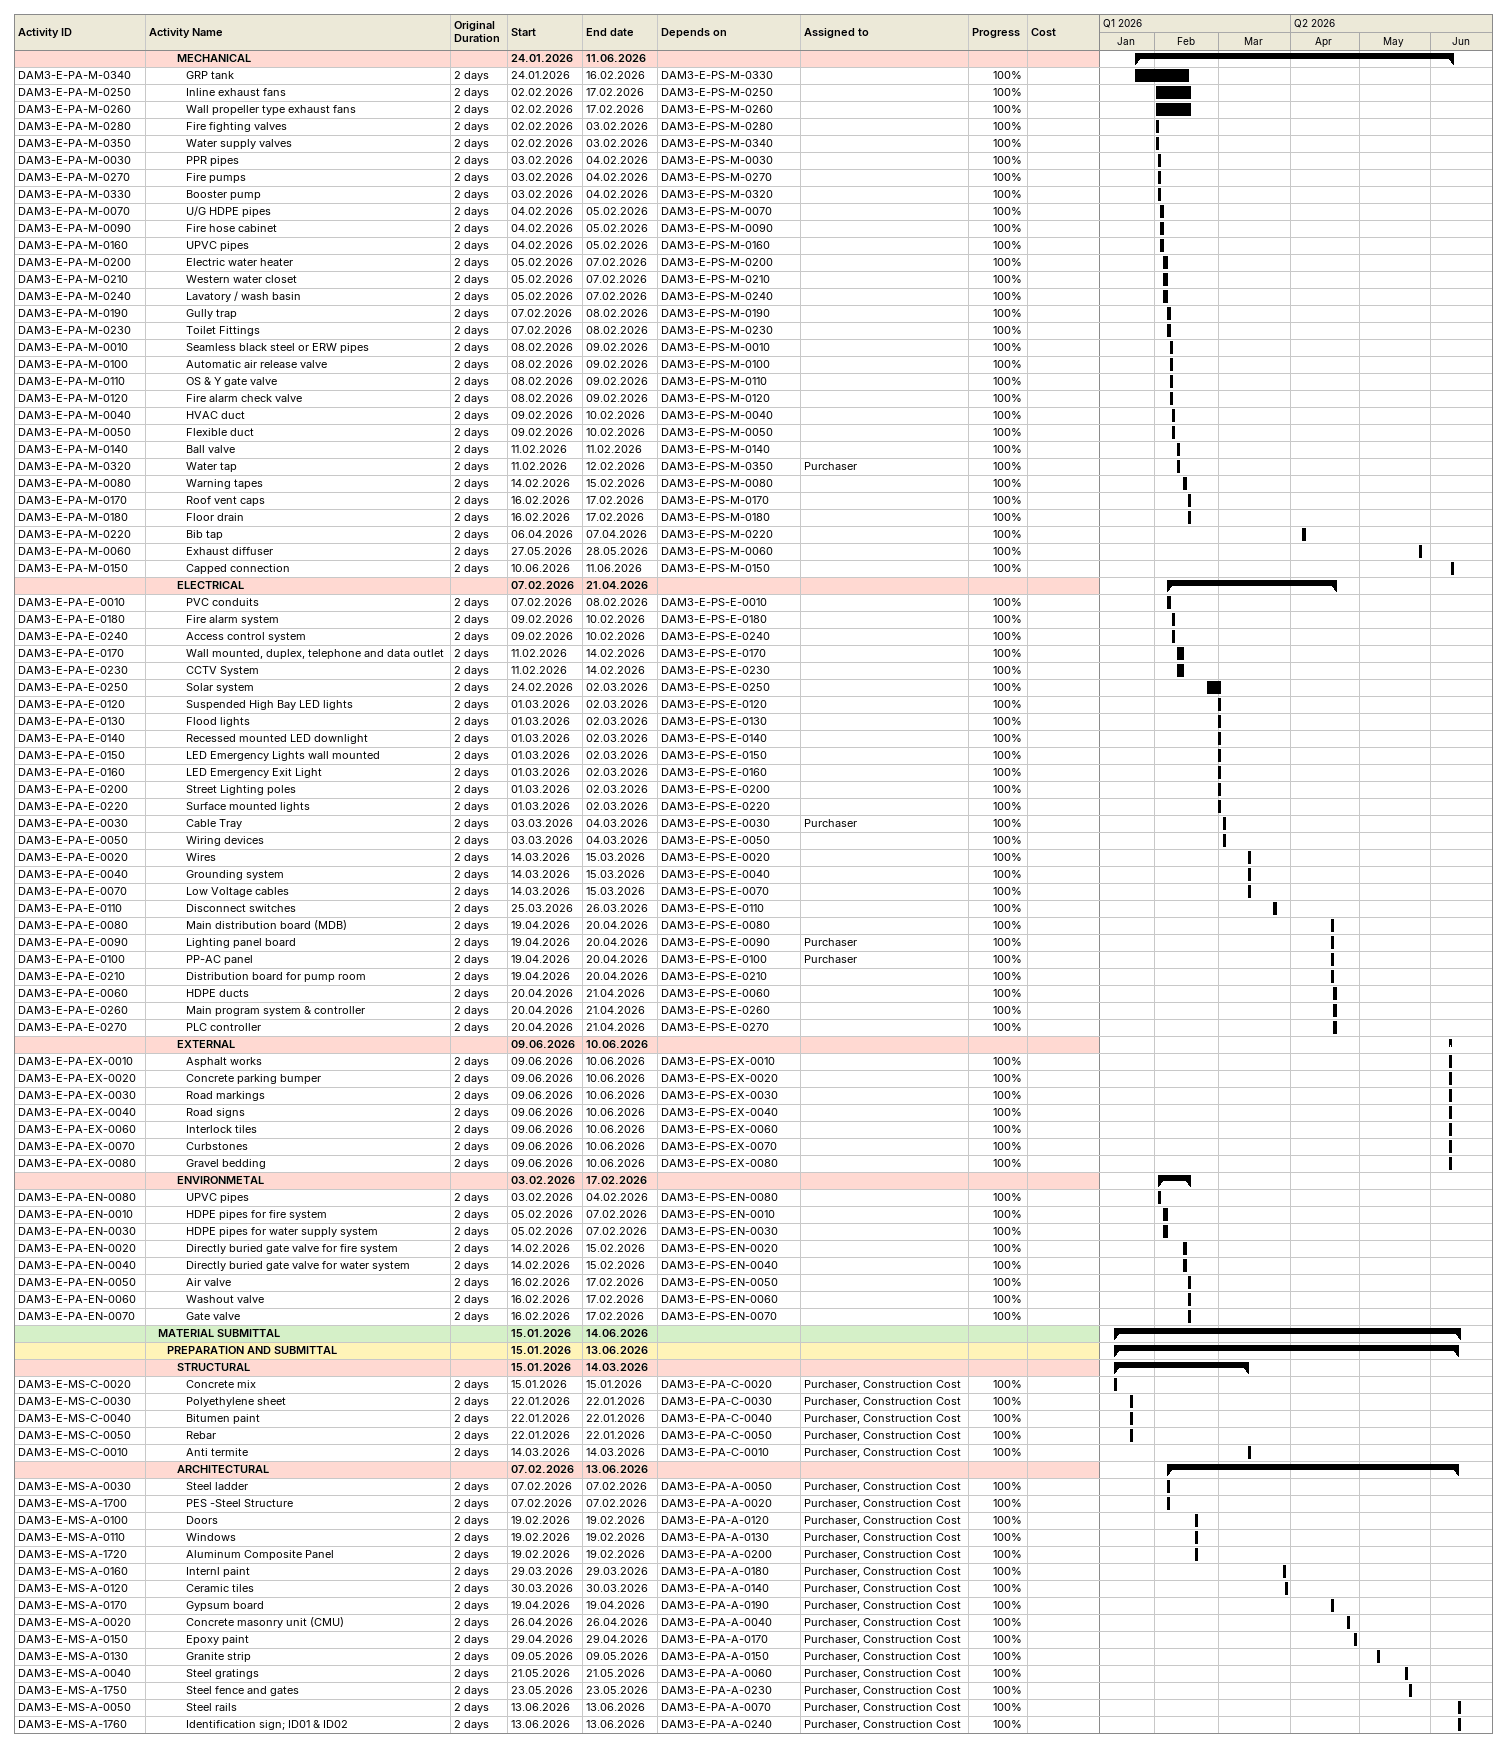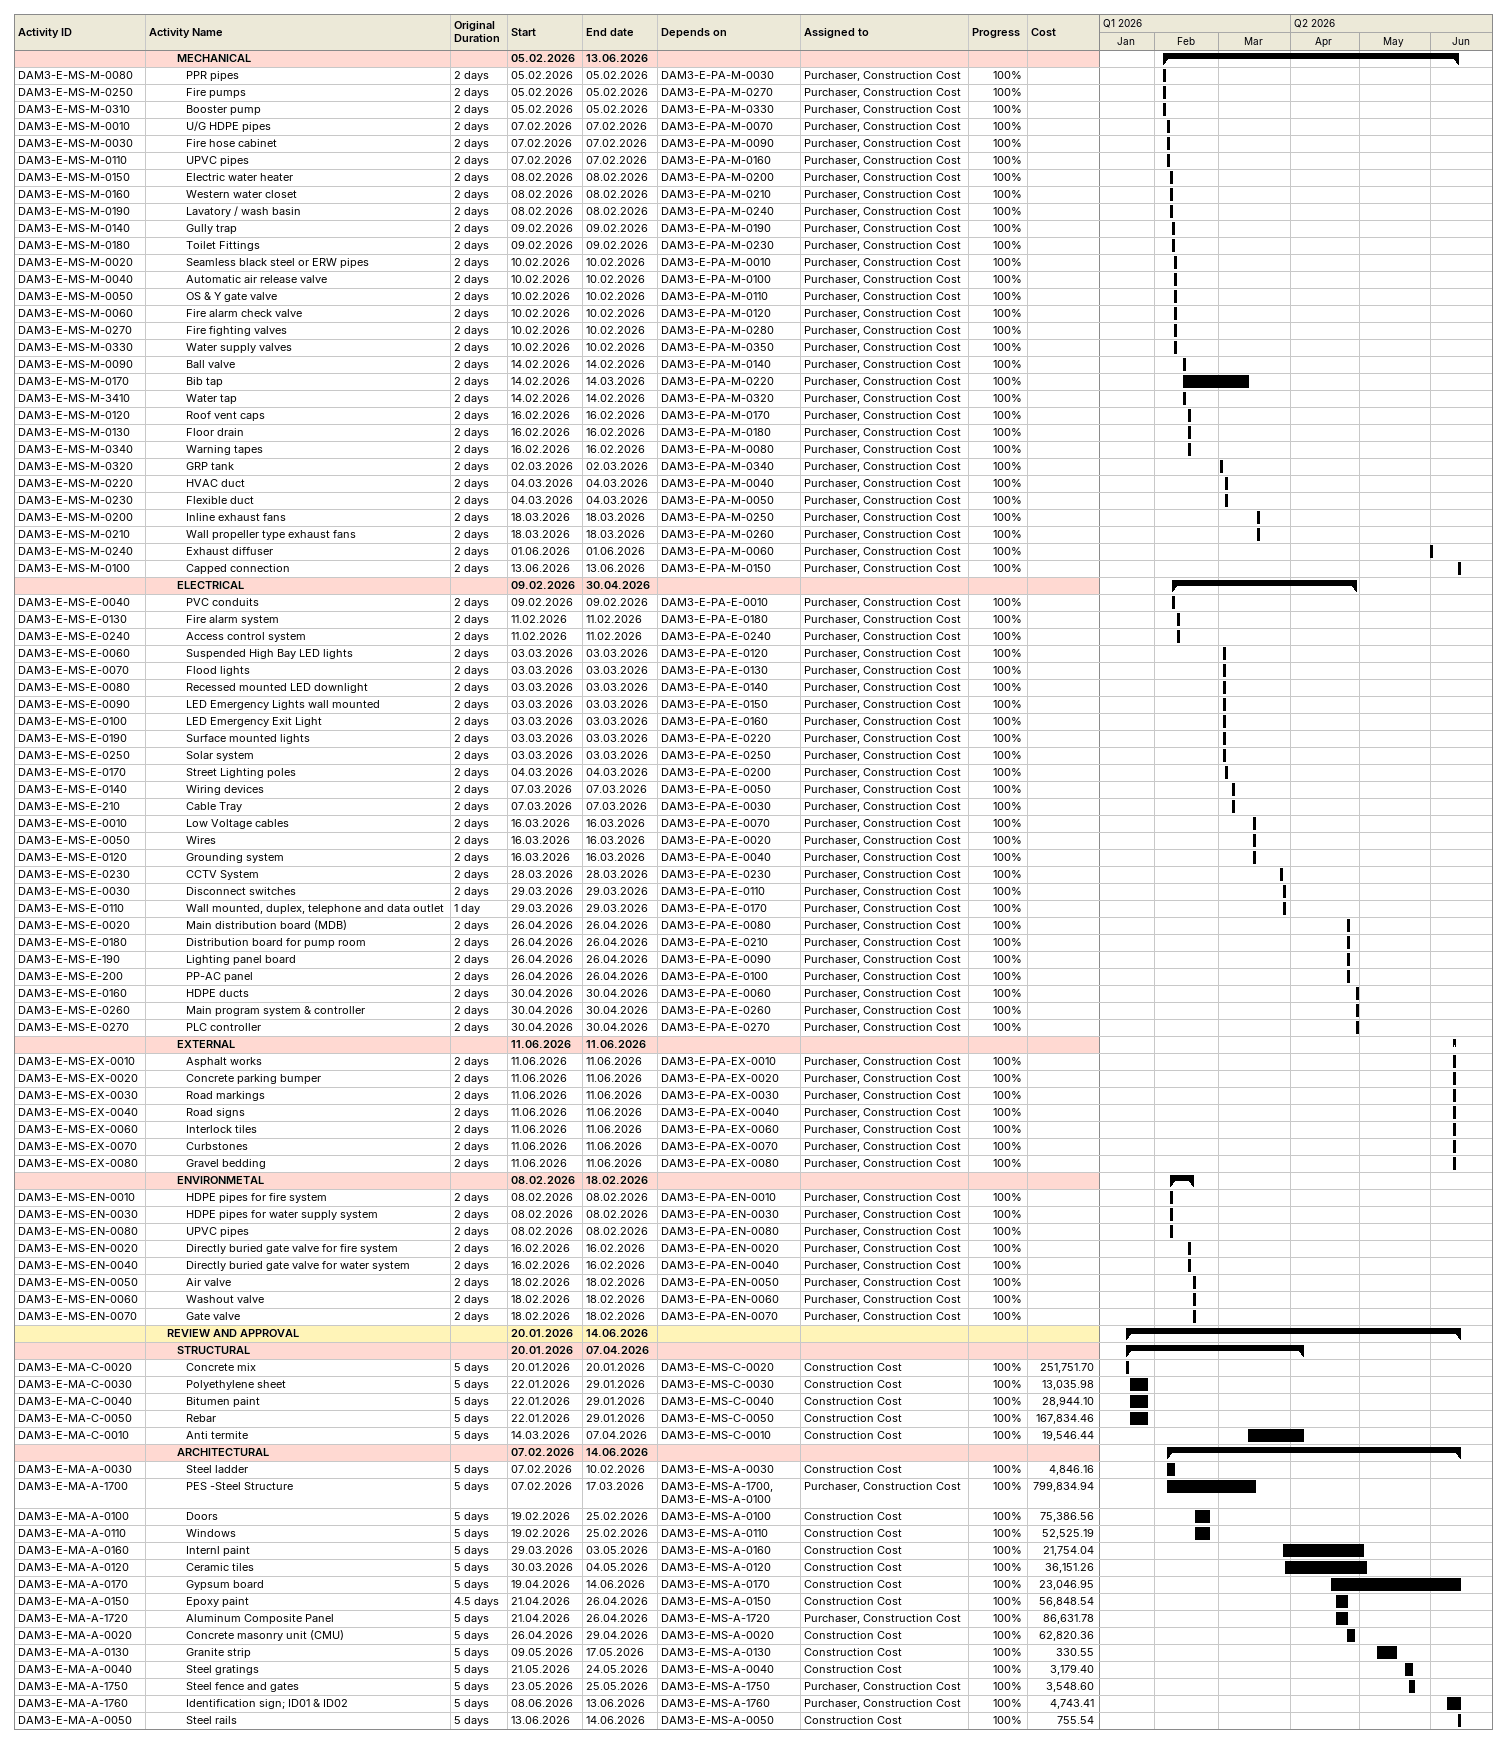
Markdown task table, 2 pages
| ID | Level | Task | Original duration | Start | Finish | Predecessors | Resources | % complete | Cost |
|---|---|---|---|---|---|---|---|---|---|
|  | 4 | **MECHANICAL** |  | 2026-01-24 | 2026-06-11 |  |  |  |  |
| DAM3-E-PA-M-0340 | 5 | GRP tank | 2d | 2026-01-24 | 2026-02-16 | DAM3-E-PS-M-0330 |  | 100 |  |
| DAM3-E-PA-M-0250 | 5 | Inline exhaust fans | 2d | 2026-02-02 | 2026-02-17 | DAM3-E-PS-M-0250 |  | 100 |  |
| DAM3-E-PA-M-0260 | 5 | Wall propeller type exhaust fans | 2d | 2026-02-02 | 2026-02-17 | DAM3-E-PS-M-0260 |  | 100 |  |
| DAM3-E-PA-M-0280 | 5 | Fire fighting valves | 2d | 2026-02-02 | 2026-02-03 | DAM3-E-PS-M-0280 |  | 100 |  |
| DAM3-E-PA-M-0350 | 5 | Water supply valves | 2d | 2026-02-02 | 2026-02-03 | DAM3-E-PS-M-0340 |  | 100 |  |
| DAM3-E-PA-M-0030 | 5 | PPR pipes | 2d | 2026-02-03 | 2026-02-04 | DAM3-E-PS-M-0030 |  | 100 |  |
| DAM3-E-PA-M-0270 | 5 | Fire pumps | 2d | 2026-02-03 | 2026-02-04 | DAM3-E-PS-M-0270 |  | 100 |  |
| DAM3-E-PA-M-0330 | 5 | Booster pump | 2d | 2026-02-03 | 2026-02-04 | DAM3-E-PS-M-0320 |  | 100 |  |
| DAM3-E-PA-M-0070 | 5 | U/G HDPE pipes | 2d | 2026-02-04 | 2026-02-05 | DAM3-E-PS-M-0070 |  | 100 |  |
| DAM3-E-PA-M-0090 | 5 | Fire hose cabinet | 2d | 2026-02-04 | 2026-02-05 | DAM3-E-PS-M-0090 |  | 100 |  |
| DAM3-E-PA-M-0160 | 5 | UPVC pipes | 2d | 2026-02-04 | 2026-02-05 | DAM3-E-PS-M-0160 |  | 100 |  |
| DAM3-E-PA-M-0200 | 5 | Electric water heater | 2d | 2026-02-05 | 2026-02-07 | DAM3-E-PS-M-0200 |  | 100 |  |
| DAM3-E-PA-M-0210 | 5 | Western water closet | 2d | 2026-02-05 | 2026-02-07 | DAM3-E-PS-M-0210 |  | 100 |  |
| DAM3-E-PA-M-0240 | 5 | Lavatory / wash basin | 2d | 2026-02-05 | 2026-02-07 | DAM3-E-PS-M-0240 |  | 100 |  |
| DAM3-E-PA-M-0190 | 5 | Gully trap | 2d | 2026-02-07 | 2026-02-08 | DAM3-E-PS-M-0190 |  | 100 |  |
| DAM3-E-PA-M-0230 | 5 | Toilet Fittings | 2d | 2026-02-07 | 2026-02-08 | DAM3-E-PS-M-0230 |  | 100 |  |
| DAM3-E-PA-M-0010 | 5 | Seamless black steel or ERW pipes | 2d | 2026-02-08 | 2026-02-09 | DAM3-E-PS-M-0010 |  | 100 |  |
| DAM3-E-PA-M-0100 | 5 | Automatic air release valve | 2d | 2026-02-08 | 2026-02-09 | DAM3-E-PS-M-0100 |  | 100 |  |
| DAM3-E-PA-M-0110 | 5 | OS & Y gate valve | 2d | 2026-02-08 | 2026-02-09 | DAM3-E-PS-M-0110 |  | 100 |  |
| DAM3-E-PA-M-0120 | 5 | Fire alarm check valve | 2d | 2026-02-08 | 2026-02-09 | DAM3-E-PS-M-0120 |  | 100 |  |
| DAM3-E-PA-M-0040 | 5 | HVAC duct | 2d | 2026-02-09 | 2026-02-10 | DAM3-E-PS-M-0040 |  | 100 |  |
| DAM3-E-PA-M-0050 | 5 | Flexible duct | 2d | 2026-02-09 | 2026-02-10 | DAM3-E-PS-M-0050 |  | 100 |  |
| DAM3-E-PA-M-0140 | 5 | Ball valve | 2d | 2026-02-11 | 2026-02-11 | DAM3-E-PS-M-0140 |  | 100 |  |
| DAM3-E-PA-M-0320 | 5 | Water tap | 2d | 2026-02-11 | 2026-02-12 | DAM3-E-PS-M-0350 | Purchaser | 100 |  |
| DAM3-E-PA-M-0080 | 5 | Warning tapes | 2d | 2026-02-14 | 2026-02-15 | DAM3-E-PS-M-0080 |  | 100 |  |
| DAM3-E-PA-M-0170 | 5 | Roof vent caps | 2d | 2026-02-16 | 2026-02-17 | DAM3-E-PS-M-0170 |  | 100 |  |
| DAM3-E-PA-M-0180 | 5 | Floor drain | 2d | 2026-02-16 | 2026-02-17 | DAM3-E-PS-M-0180 |  | 100 |  |
| DAM3-E-PA-M-0220 | 5 | Bib tap | 2d | 2026-04-06 | 2026-04-07 | DAM3-E-PS-M-0220 |  | 100 |  |
| DAM3-E-PA-M-0060 | 5 | Exhaust diffuser | 2d | 2026-05-27 | 2026-05-28 | DAM3-E-PS-M-0060 |  | 100 |  |
| DAM3-E-PA-M-0150 | 5 | Capped connection | 2d | 2026-06-10 | 2026-06-11 | DAM3-E-PS-M-0150 |  | 100 |  |
|  | 4 | **ELECTRICAL** |  | 2026-02-07 | 2026-04-21 |  |  |  |  |
| DAM3-E-PA-E-0010 | 5 | PVC conduits | 2d | 2026-02-07 | 2026-02-08 | DAM3-E-PS-E-0010 |  | 100 |  |
| DAM3-E-PA-E-0180 | 5 | Fire alarm system | 2d | 2026-02-09 | 2026-02-10 | DAM3-E-PS-E-0180 |  | 100 |  |
| DAM3-E-PA-E-0240 | 5 | Access control system | 2d | 2026-02-09 | 2026-02-10 | DAM3-E-PS-E-0240 |  | 100 |  |
| DAM3-E-PA-E-0170 | 5 | Wall mounted, duplex, telephone and data outlet | 2d | 2026-02-11 | 2026-02-14 | DAM3-E-PS-E-0170 |  | 100 |  |
| DAM3-E-PA-E-0230 | 5 | CCTV System | 2d | 2026-02-11 | 2026-02-14 | DAM3-E-PS-E-0230 |  | 100 |  |
| DAM3-E-PA-E-0250 | 5 | Solar system | 2d | 2026-02-24 | 2026-03-02 | DAM3-E-PS-E-0250 |  | 100 |  |
| DAM3-E-PA-E-0120 | 5 | Suspended High Bay LED lights | 2d | 2026-03-01 | 2026-03-02 | DAM3-E-PS-E-0120 |  | 100 |  |
| DAM3-E-PA-E-0130 | 5 | Flood lights | 2d | 2026-03-01 | 2026-03-02 | DAM3-E-PS-E-0130 |  | 100 |  |
| DAM3-E-PA-E-0140 | 5 | Recessed mounted LED downlight | 2d | 2026-03-01 | 2026-03-02 | DAM3-E-PS-E-0140 |  | 100 |  |
| DAM3-E-PA-E-0150 | 5 | LED Emergency Lights wall mounted | 2d | 2026-03-01 | 2026-03-02 | DAM3-E-PS-E-0150 |  | 100 |  |
| DAM3-E-PA-E-0160 | 5 | LED Emergency Exit Light | 2d | 2026-03-01 | 2026-03-02 | DAM3-E-PS-E-0160 |  | 100 |  |
| DAM3-E-PA-E-0200 | 5 | Street Lighting poles | 2d | 2026-03-01 | 2026-03-02 | DAM3-E-PS-E-0200 |  | 100 |  |
| DAM3-E-PA-E-0220 | 5 | Surface mounted lights | 2d | 2026-03-01 | 2026-03-02 | DAM3-E-PS-E-0220 |  | 100 |  |
| DAM3-E-PA-E-0030 | 5 | Cable Tray | 2d | 2026-03-03 | 2026-03-04 | DAM3-E-PS-E-0030 | Purchaser | 100 |  |
| DAM3-E-PA-E-0050 | 5 | Wiring devices | 2d | 2026-03-03 | 2026-03-04 | DAM3-E-PS-E-0050 |  | 100 |  |
| DAM3-E-PA-E-0020 | 5 | Wires | 2d | 2026-03-14 | 2026-03-15 | DAM3-E-PS-E-0020 |  | 100 |  |
| DAM3-E-PA-E-0040 | 5 | Grounding system | 2d | 2026-03-14 | 2026-03-15 | DAM3-E-PS-E-0040 |  | 100 |  |
| DAM3-E-PA-E-0070 | 5 | Low Voltage cables | 2d | 2026-03-14 | 2026-03-15 | DAM3-E-PS-E-0070 |  | 100 |  |
| DAM3-E-PA-E-0110 | 5 | Disconnect switches | 2d | 2026-03-25 | 2026-03-26 | DAM3-E-PS-E-0110 |  | 100 |  |
| DAM3-E-PA-E-0080 | 5 | Main distribution board (MDB) | 2d | 2026-04-19 | 2026-04-20 | DAM3-E-PS-E-0080 |  | 100 |  |
| DAM3-E-PA-E-0090 | 5 | Lighting panel board | 2d | 2026-04-19 | 2026-04-20 | DAM3-E-PS-E-0090 | Purchaser | 100 |  |
| DAM3-E-PA-E-0100 | 5 | PP-AC panel | 2d | 2026-04-19 | 2026-04-20 | DAM3-E-PS-E-0100 | Purchaser | 100 |  |
| DAM3-E-PA-E-0210 | 5 | Distribution board for pump room | 2d | 2026-04-19 | 2026-04-20 | DAM3-E-PS-E-0210 |  | 100 |  |
| DAM3-E-PA-E-0060 | 5 | HDPE ducts | 2d | 2026-04-20 | 2026-04-21 | DAM3-E-PS-E-0060 |  | 100 |  |
| DAM3-E-PA-E-0260 | 5 | Main program system & controller | 2d | 2026-04-20 | 2026-04-21 | DAM3-E-PS-E-0260 |  | 100 |  |
| DAM3-E-PA-E-0270 | 5 | PLC controller | 2d | 2026-04-20 | 2026-04-21 | DAM3-E-PS-E-0270 |  | 100 |  |
|  | 4 | **EXTERNAL** |  | 2026-06-09 | 2026-06-10 |  |  |  |  |
| DAM3-E-PA-EX-0010 | 5 | Asphalt works | 2d | 2026-06-09 | 2026-06-10 | DAM3-E-PS-EX-0010 |  | 100 |  |
| DAM3-E-PA-EX-0020 | 5 | Concrete parking bumper | 2d | 2026-06-09 | 2026-06-10 | DAM3-E-PS-EX-0020 |  | 100 |  |
| DAM3-E-PA-EX-0030 | 5 | Road markings | 2d | 2026-06-09 | 2026-06-10 | DAM3-E-PS-EX-0030 |  | 100 |  |
| DAM3-E-PA-EX-0040 | 5 | Road signs | 2d | 2026-06-09 | 2026-06-10 | DAM3-E-PS-EX-0040 |  | 100 |  |
| DAM3-E-PA-EX-0060 | 5 | Interlock tiles | 2d | 2026-06-09 | 2026-06-10 | DAM3-E-PS-EX-0060 |  | 100 |  |
| DAM3-E-PA-EX-0070 | 5 | Curbstones | 2d | 2026-06-09 | 2026-06-10 | DAM3-E-PS-EX-0070 |  | 100 |  |
| DAM3-E-PA-EX-0080 | 5 | Gravel bedding | 2d | 2026-06-09 | 2026-06-10 | DAM3-E-PS-EX-0080 |  | 100 |  |
|  | 4 | **ENVIRONMETAL** |  | 2026-02-03 | 2026-02-17 |  |  |  |  |
| DAM3-E-PA-EN-0080 | 5 | UPVC pipes | 2d | 2026-02-03 | 2026-02-04 | DAM3-E-PS-EN-0080 |  | 100 |  |
| DAM3-E-PA-EN-0010 | 5 | HDPE pipes for fire system | 2d | 2026-02-05 | 2026-02-07 | DAM3-E-PS-EN-0010 |  | 100 |  |
| DAM3-E-PA-EN-0030 | 5 | HDPE pipes for water supply system | 2d | 2026-02-05 | 2026-02-07 | DAM3-E-PS-EN-0030 |  | 100 |  |
| DAM3-E-PA-EN-0020 | 5 | Directly buried gate valve for fire system | 2d | 2026-02-14 | 2026-02-15 | DAM3-E-PS-EN-0020 |  | 100 |  |
| DAM3-E-PA-EN-0040 | 5 | Directly buried gate valve for water system | 2d | 2026-02-14 | 2026-02-15 | DAM3-E-PS-EN-0040 |  | 100 |  |
| DAM3-E-PA-EN-0050 | 5 | Air valve | 2d | 2026-02-16 | 2026-02-17 | DAM3-E-PS-EN-0050 |  | 100 |  |
| DAM3-E-PA-EN-0060 | 5 | Washout valve | 2d | 2026-02-16 | 2026-02-17 | DAM3-E-PS-EN-0060 |  | 100 |  |
| DAM3-E-PA-EN-0070 | 5 | Gate valve | 2d | 2026-02-16 | 2026-02-17 | DAM3-E-PS-EN-0070 |  | 100 |  |
|  | 2 | **MATERIAL SUBMITTAL** |  | 2026-01-15 | 2026-06-14 |  |  |  |  |
|  | 3 | **PREPARATION AND SUBMITTAL** |  | 2026-01-15 | 2026-06-13 |  |  |  |  |
|  | 4 | **STRUCTURAL** |  | 2026-01-15 | 2026-03-14 |  |  |  |  |
| DAM3-E-MS-C-0020 | 5 | Concrete mix | 2d | 2026-01-15 | 2026-01-15 | DAM3-E-PA-C-0020 | Purchaser, Construction Cost | 100 |  |
| DAM3-E-MS-C-0030 | 5 | Polyethylene sheet | 2d | 2026-01-22 | 2026-01-22 | DAM3-E-PA-C-0030 | Purchaser, Construction Cost | 100 |  |
| DAM3-E-MS-C-0040 | 5 | Bitumen paint | 2d | 2026-01-22 | 2026-01-22 | DAM3-E-PA-C-0040 | Purchaser, Construction Cost | 100 |  |
| DAM3-E-MS-C-0050 | 5 | Rebar | 2d | 2026-01-22 | 2026-01-22 | DAM3-E-PA-C-0050 | Purchaser, Construction Cost | 100 |  |
| DAM3-E-MS-C-0010 | 5 | Anti termite | 2d | 2026-03-14 | 2026-03-14 | DAM3-E-PA-C-0010 | Purchaser, Construction Cost | 100 |  |
|  | 4 | **ARCHITECTURAL** |  | 2026-02-07 | 2026-06-13 |  |  |  |  |
| DAM3-E-MS-A-0030 | 5 | Steel ladder | 2d | 2026-02-07 | 2026-02-07 | DAM3-E-PA-A-0050 | Purchaser, Construction Cost | 100 |  |
| DAM3-E-MS-A-1700 | 5 | PES -Steel Structure | 2d | 2026-02-07 | 2026-02-07 | DAM3-E-PA-A-0020 | Purchaser, Construction Cost | 100 |  |
| DAM3-E-MS-A-0100 | 5 | Doors | 2d | 2026-02-19 | 2026-02-19 | DAM3-E-PA-A-0120 | Purchaser, Construction Cost | 100 |  |
| DAM3-E-MS-A-0110 | 5 | Windows | 2d | 2026-02-19 | 2026-02-19 | DAM3-E-PA-A-0130 | Purchaser, Construction Cost | 100 |  |
| DAM3-E-MS-A-1720 | 5 | Aluminum Composite Panel | 2d | 2026-02-19 | 2026-02-19 | DAM3-E-PA-A-0200 | Purchaser, Construction Cost | 100 |  |
| DAM3-E-MS-A-0160 | 5 | Internl paint | 2d | 2026-03-29 | 2026-03-29 | DAM3-E-PA-A-0180 | Purchaser, Construction Cost | 100 |  |
| DAM3-E-MS-A-0120 | 5 | Ceramic tiles | 2d | 2026-03-30 | 2026-03-30 | DAM3-E-PA-A-0140 | Purchaser, Construction Cost | 100 |  |
| DAM3-E-MS-A-0170 | 5 | Gypsum board | 2d | 2026-04-19 | 2026-04-19 | DAM3-E-PA-A-0190 | Purchaser, Construction Cost | 100 |  |
| DAM3-E-MS-A-0020 | 5 | Concrete masonry unit (CMU) | 2d | 2026-04-26 | 2026-04-26 | DAM3-E-PA-A-0040 | Purchaser, Construction Cost | 100 |  |
| DAM3-E-MS-A-0150 | 5 | Epoxy paint | 2d | 2026-04-29 | 2026-04-29 | DAM3-E-PA-A-0170 | Purchaser, Construction Cost | 100 |  |
| DAM3-E-MS-A-0130 | 5 | Granite strip | 2d | 2026-05-09 | 2026-05-09 | DAM3-E-PA-A-0150 | Purchaser, Construction Cost | 100 |  |
| DAM3-E-MS-A-0040 | 5 | Steel gratings | 2d | 2026-05-21 | 2026-05-21 | DAM3-E-PA-A-0060 | Purchaser, Construction Cost | 100 |  |
| DAM3-E-MS-A-1750 | 5 | Steel fence and gates | 2d | 2026-05-23 | 2026-05-23 | DAM3-E-PA-A-0230 | Purchaser, Construction Cost | 100 |  |
| DAM3-E-MS-A-0050 | 5 | Steel rails | 2d | 2026-06-13 | 2026-06-13 | DAM3-E-PA-A-0070 | Purchaser, Construction Cost | 100 |  |
| DAM3-E-MS-A-1760 | 5 | Identification sign; ID01 & ID02 | 2d | 2026-06-13 | 2026-06-13 | DAM3-E-PA-A-0240 | Purchaser, Construction Cost | 100 |  |
|  | 4 | **MECHANICAL** |  | 2026-02-05 | 2026-06-13 |  |  |  |  |
| DAM3-E-MS-M-0080 | 5 | PPR pipes | 2d | 2026-02-05 | 2026-02-05 | DAM3-E-PA-M-0030 | Purchaser, Construction Cost | 100 |  |
| DAM3-E-MS-M-0250 | 5 | Fire pumps | 2d | 2026-02-05 | 2026-02-05 | DAM3-E-PA-M-0270 | Purchaser, Construction Cost | 100 |  |
| DAM3-E-MS-M-0310 | 5 | Booster pump | 2d | 2026-02-05 | 2026-02-05 | DAM3-E-PA-M-0330 | Purchaser, Construction Cost | 100 |  |
| DAM3-E-MS-M-0010 | 5 | U/G HDPE pipes | 2d | 2026-02-07 | 2026-02-07 | DAM3-E-PA-M-0070 | Purchaser, Construction Cost | 100 |  |
| DAM3-E-MS-M-0030 | 5 | Fire hose cabinet | 2d | 2026-02-07 | 2026-02-07 | DAM3-E-PA-M-0090 | Purchaser, Construction Cost | 100 |  |
| DAM3-E-MS-M-0110 | 5 | UPVC pipes | 2d | 2026-02-07 | 2026-02-07 | DAM3-E-PA-M-0160 | Purchaser, Construction Cost | 100 |  |
| DAM3-E-MS-M-0150 | 5 | Electric water heater | 2d | 2026-02-08 | 2026-02-08 | DAM3-E-PA-M-0200 | Purchaser, Construction Cost | 100 |  |
| DAM3-E-MS-M-0160 | 5 | Western water closet | 2d | 2026-02-08 | 2026-02-08 | DAM3-E-PA-M-0210 | Purchaser, Construction Cost | 100 |  |
| DAM3-E-MS-M-0190 | 5 | Lavatory / wash basin | 2d | 2026-02-08 | 2026-02-08 | DAM3-E-PA-M-0240 | Purchaser, Construction Cost | 100 |  |
| DAM3-E-MS-M-0140 | 5 | Gully trap | 2d | 2026-02-09 | 2026-02-09 | DAM3-E-PA-M-0190 | Purchaser, Construction Cost | 100 |  |
| DAM3-E-MS-M-0180 | 5 | Toilet Fittings | 2d | 2026-02-09 | 2026-02-09 | DAM3-E-PA-M-0230 | Purchaser, Construction Cost | 100 |  |
| DAM3-E-MS-M-0020 | 5 | Seamless black steel or ERW pipes | 2d | 2026-02-10 | 2026-02-10 | DAM3-E-PA-M-0010 | Purchaser, Construction Cost | 100 |  |
| DAM3-E-MS-M-0040 | 5 | Automatic air release valve | 2d | 2026-02-10 | 2026-02-10 | DAM3-E-PA-M-0100 | Purchaser, Construction Cost | 100 |  |
| DAM3-E-MS-M-0050 | 5 | OS & Y gate valve | 2d | 2026-02-10 | 2026-02-10 | DAM3-E-PA-M-0110 | Purchaser, Construction Cost | 100 |  |
| DAM3-E-MS-M-0060 | 5 | Fire alarm check valve | 2d | 2026-02-10 | 2026-02-10 | DAM3-E-PA-M-0120 | Purchaser, Construction Cost | 100 |  |
| DAM3-E-MS-M-0270 | 5 | Fire fighting valves | 2d | 2026-02-10 | 2026-02-10 | DAM3-E-PA-M-0280 | Purchaser, Construction Cost | 100 |  |
| DAM3-E-MS-M-0330 | 5 | Water supply valves | 2d | 2026-02-10 | 2026-02-10 | DAM3-E-PA-M-0350 | Purchaser, Construction Cost | 100 |  |
| DAM3-E-MS-M-0090 | 5 | Ball valve | 2d | 2026-02-14 | 2026-02-14 | DAM3-E-PA-M-0140 | Purchaser, Construction Cost | 100 |  |
| DAM3-E-MS-M-0170 | 5 | Bib tap | 2d | 2026-02-14 | 2026-03-14 | DAM3-E-PA-M-0220 | Purchaser, Construction Cost | 100 |  |
| DAM3-E-MS-M-3410 | 5 | Water tap | 2d | 2026-02-14 | 2026-02-14 | DAM3-E-PA-M-0320 | Purchaser, Construction Cost | 100 |  |
| DAM3-E-MS-M-0120 | 5 | Roof vent caps | 2d | 2026-02-16 | 2026-02-16 | DAM3-E-PA-M-0170 | Purchaser, Construction Cost | 100 |  |
| DAM3-E-MS-M-0130 | 5 | Floor drain | 2d | 2026-02-16 | 2026-02-16 | DAM3-E-PA-M-0180 | Purchaser, Construction Cost | 100 |  |
| DAM3-E-MS-M-0340 | 5 | Warning tapes | 2d | 2026-02-16 | 2026-02-16 | DAM3-E-PA-M-0080 | Purchaser, Construction Cost | 100 |  |
| DAM3-E-MS-M-0320 | 5 | GRP tank | 2d | 2026-03-02 | 2026-03-02 | DAM3-E-PA-M-0340 | Purchaser, Construction Cost | 100 |  |
| DAM3-E-MS-M-0220 | 5 | HVAC duct | 2d | 2026-03-04 | 2026-03-04 | DAM3-E-PA-M-0040 | Purchaser, Construction Cost | 100 |  |
| DAM3-E-MS-M-0230 | 5 | Flexible duct | 2d | 2026-03-04 | 2026-03-04 | DAM3-E-PA-M-0050 | Purchaser, Construction Cost | 100 |  |
| DAM3-E-MS-M-0200 | 5 | Inline exhaust fans | 2d | 2026-03-18 | 2026-03-18 | DAM3-E-PA-M-0250 | Purchaser, Construction Cost | 100 |  |
| DAM3-E-MS-M-0210 | 5 | Wall propeller type exhaust fans | 2d | 2026-03-18 | 2026-03-18 | DAM3-E-PA-M-0260 | Purchaser, Construction Cost | 100 |  |
| DAM3-E-MS-M-0240 | 5 | Exhaust diffuser | 2d | 2026-06-01 | 2026-06-01 | DAM3-E-PA-M-0060 | Purchaser, Construction Cost | 100 |  |
| DAM3-E-MS-M-0100 | 5 | Capped connection | 2d | 2026-06-13 | 2026-06-13 | DAM3-E-PA-M-0150 | Purchaser, Construction Cost | 100 |  |
|  | 4 | **ELECTRICAL** |  | 2026-02-09 | 2026-04-30 |  |  |  |  |
| DAM3-E-MS-E-0040 | 5 | PVC conduits | 2d | 2026-02-09 | 2026-02-09 | DAM3-E-PA-E-0010 | Purchaser, Construction Cost | 100 |  |
| DAM3-E-MS-E-0130 | 5 | Fire alarm system | 2d | 2026-02-11 | 2026-02-11 | DAM3-E-PA-E-0180 | Purchaser, Construction Cost | 100 |  |
| DAM3-E-MS-E-0240 | 5 | Access control system | 2d | 2026-02-11 | 2026-02-11 | DAM3-E-PA-E-0240 | Purchaser, Construction Cost | 100 |  |
| DAM3-E-MS-E-0060 | 5 | Suspended High Bay LED lights | 2d | 2026-03-03 | 2026-03-03 | DAM3-E-PA-E-0120 | Purchaser, Construction Cost | 100 |  |
| DAM3-E-MS-E-0070 | 5 | Flood lights | 2d | 2026-03-03 | 2026-03-03 | DAM3-E-PA-E-0130 | Purchaser, Construction Cost | 100 |  |
| DAM3-E-MS-E-0080 | 5 | Recessed mounted LED downlight | 2d | 2026-03-03 | 2026-03-03 | DAM3-E-PA-E-0140 | Purchaser, Construction Cost | 100 |  |
| DAM3-E-MS-E-0090 | 5 | LED Emergency Lights wall mounted | 2d | 2026-03-03 | 2026-03-03 | DAM3-E-PA-E-0150 | Purchaser, Construction Cost | 100 |  |
| DAM3-E-MS-E-0100 | 5 | LED Emergency Exit Light | 2d | 2026-03-03 | 2026-03-03 | DAM3-E-PA-E-0160 | Purchaser, Construction Cost | 100 |  |
| DAM3-E-MS-E-0190 | 5 | Surface mounted lights | 2d | 2026-03-03 | 2026-03-03 | DAM3-E-PA-E-0220 | Purchaser, Construction Cost | 100 |  |
| DAM3-E-MS-E-0250 | 5 | Solar system | 2d | 2026-03-03 | 2026-03-03 | DAM3-E-PA-E-0250 | Purchaser, Construction Cost | 100 |  |
| DAM3-E-MS-E-0170 | 5 | Street Lighting poles | 2d | 2026-03-04 | 2026-03-04 | DAM3-E-PA-E-0200 | Purchaser, Construction Cost | 100 |  |
| DAM3-E-MS-E-0140 | 5 | Wiring devices | 2d | 2026-03-07 | 2026-03-07 | DAM3-E-PA-E-0050 | Purchaser, Construction Cost | 100 |  |
| DAM3-E-MS-E-210 | 5 | Cable Tray | 2d | 2026-03-07 | 2026-03-07 | DAM3-E-PA-E-0030 | Purchaser, Construction Cost | 100 |  |
| DAM3-E-MS-E-0010 | 5 | Low Voltage cables | 2d | 2026-03-16 | 2026-03-16 | DAM3-E-PA-E-0070 | Purchaser, Construction Cost | 100 |  |
| DAM3-E-MS-E-0050 | 5 | Wires | 2d | 2026-03-16 | 2026-03-16 | DAM3-E-PA-E-0020 | Purchaser, Construction Cost | 100 |  |
| DAM3-E-MS-E-0120 | 5 | Grounding system | 2d | 2026-03-16 | 2026-03-16 | DAM3-E-PA-E-0040 | Purchaser, Construction Cost | 100 |  |
| DAM3-E-MS-E-0230 | 5 | CCTV System | 2d | 2026-03-28 | 2026-03-28 | DAM3-E-PA-E-0230 | Purchaser, Construction Cost | 100 |  |
| DAM3-E-MS-E-0030 | 5 | Disconnect switches | 2d | 2026-03-29 | 2026-03-29 | DAM3-E-PA-E-0110 | Purchaser, Construction Cost | 100 |  |
| DAM3-E-MS-E-0110 | 5 | Wall mounted, duplex, telephone and data outlet | 1d | 2026-03-29 | 2026-03-29 | DAM3-E-PA-E-0170 | Purchaser, Construction Cost | 100 |  |
| DAM3-E-MS-E-0020 | 5 | Main distribution board (MDB) | 2d | 2026-04-26 | 2026-04-26 | DAM3-E-PA-E-0080 | Purchaser, Construction Cost | 100 |  |
| DAM3-E-MS-E-0180 | 5 | Distribution board for pump room | 2d | 2026-04-26 | 2026-04-26 | DAM3-E-PA-E-0210 | Purchaser, Construction Cost | 100 |  |
| DAM3-E-MS-E-190 | 5 | Lighting panel board | 2d | 2026-04-26 | 2026-04-26 | DAM3-E-PA-E-0090 | Purchaser, Construction Cost | 100 |  |
| DAM3-E-MS-E-200 | 5 | PP-AC panel | 2d | 2026-04-26 | 2026-04-26 | DAM3-E-PA-E-0100 | Purchaser, Construction Cost | 100 |  |
| DAM3-E-MS-E-0160 | 5 | HDPE ducts | 2d | 2026-04-30 | 2026-04-30 | DAM3-E-PA-E-0060 | Purchaser, Construction Cost | 100 |  |
| DAM3-E-MS-E-0260 | 5 | Main program system & controller | 2d | 2026-04-30 | 2026-04-30 | DAM3-E-PA-E-0260 | Purchaser, Construction Cost | 100 |  |
| DAM3-E-MS-E-0270 | 5 | PLC controller | 2d | 2026-04-30 | 2026-04-30 | DAM3-E-PA-E-0270 | Purchaser, Construction Cost | 100 |  |
|  | 4 | **EXTERNAL** |  | 2026-06-11 | 2026-06-11 |  |  |  |  |
| DAM3-E-MS-EX-0010 | 5 | Asphalt works | 2d | 2026-06-11 | 2026-06-11 | DAM3-E-PA-EX-0010 | Purchaser, Construction Cost | 100 |  |
| DAM3-E-MS-EX-0020 | 5 | Concrete parking bumper | 2d | 2026-06-11 | 2026-06-11 | DAM3-E-PA-EX-0020 | Purchaser, Construction Cost | 100 |  |
| DAM3-E-MS-EX-0030 | 5 | Road markings | 2d | 2026-06-11 | 2026-06-11 | DAM3-E-PA-EX-0030 | Purchaser, Construction Cost | 100 |  |
| DAM3-E-MS-EX-0040 | 5 | Road signs | 2d | 2026-06-11 | 2026-06-11 | DAM3-E-PA-EX-0040 | Purchaser, Construction Cost | 100 |  |
| DAM3-E-MS-EX-0060 | 5 | Interlock tiles | 2d | 2026-06-11 | 2026-06-11 | DAM3-E-PA-EX-0060 | Purchaser, Construction Cost | 100 |  |
| DAM3-E-MS-EX-0070 | 5 | Curbstones | 2d | 2026-06-11 | 2026-06-11 | DAM3-E-PA-EX-0070 | Purchaser, Construction Cost | 100 |  |
| DAM3-E-MS-EX-0080 | 5 | Gravel bedding | 2d | 2026-06-11 | 2026-06-11 | DAM3-E-PA-EX-0080 | Purchaser, Construction Cost | 100 |  |
|  | 4 | **ENVIRONMETAL** |  | 2026-02-08 | 2026-02-18 |  |  |  |  |
| DAM3-E-MS-EN-0010 | 5 | HDPE pipes for fire system | 2d | 2026-02-08 | 2026-02-08 | DAM3-E-PA-EN-0010 | Purchaser, Construction Cost | 100 |  |
| DAM3-E-MS-EN-0030 | 5 | HDPE pipes for water supply system | 2d | 2026-02-08 | 2026-02-08 | DAM3-E-PA-EN-0030 | Purchaser, Construction Cost | 100 |  |
| DAM3-E-MS-EN-0080 | 5 | UPVC pipes | 2d | 2026-02-08 | 2026-02-08 | DAM3-E-PA-EN-0080 | Purchaser, Construction Cost | 100 |  |
| DAM3-E-MS-EN-0020 | 5 | Directly buried gate valve for fire system | 2d | 2026-02-16 | 2026-02-16 | DAM3-E-PA-EN-0020 | Purchaser, Construction Cost | 100 |  |
| DAM3-E-MS-EN-0040 | 5 | Directly buried gate valve for water system | 2d | 2026-02-16 | 2026-02-16 | DAM3-E-PA-EN-0040 | Purchaser, Construction Cost | 100 |  |
| DAM3-E-MS-EN-0050 | 5 | Air valve | 2d | 2026-02-18 | 2026-02-18 | DAM3-E-PA-EN-0050 | Purchaser, Construction Cost | 100 |  |
| DAM3-E-MS-EN-0060 | 5 | Washout valve | 2d | 2026-02-18 | 2026-02-18 | DAM3-E-PA-EN-0060 | Purchaser, Construction Cost | 100 |  |
| DAM3-E-MS-EN-0070 | 5 | Gate valve | 2d | 2026-02-18 | 2026-02-18 | DAM3-E-PA-EN-0070 | Purchaser, Construction Cost | 100 |  |
|  | 3 | **REVIEW AND APPROVAL** |  | 2026-01-20 | 2026-06-14 |  |  |  |  |
|  | 4 | **STRUCTURAL** |  | 2026-01-20 | 2026-04-07 |  |  |  |  |
| DAM3-E-MA-C-0020 | 5 | Concrete mix | 5d | 2026-01-20 | 2026-01-20 | DAM3-E-MS-C-0020 | Construction Cost | 100 | 251751.70 |
| DAM3-E-MA-C-0030 | 5 | Polyethylene sheet | 5d | 2026-01-22 | 2026-01-29 | DAM3-E-MS-C-0030 | Construction Cost | 100 | 13035.98 |
| DAM3-E-MA-C-0040 | 5 | Bitumen paint | 5d | 2026-01-22 | 2026-01-29 | DAM3-E-MS-C-0040 | Construction Cost | 100 | 28944.10 |
| DAM3-E-MA-C-0050 | 5 | Rebar | 5d | 2026-01-22 | 2026-01-29 | DAM3-E-MS-C-0050 | Construction Cost | 100 | 167834.46 |
| DAM3-E-MA-C-0010 | 5 | Anti termite | 5d | 2026-03-14 | 2026-04-07 | DAM3-E-MS-C-0010 | Construction Cost | 100 | 19546.44 |
|  | 4 | **ARCHITECTURAL** |  | 2026-02-07 | 2026-06-14 |  |  |  |  |
| DAM3-E-MA-A-0030 | 5 | Steel ladder | 5d | 2026-02-07 | 2026-02-10 | DAM3-E-MS-A-0030 | Construction Cost | 100 | 4846.16 |
| DAM3-E-MA-A-1700 | 5 | PES -Steel Structure | 5d | 2026-02-07 | 2026-03-17 | DAM3-E-MS-A-1700, DAM3-E-MS-A-0100 | Purchaser, Construction Cost | 100 | 799834.94 |
| DAM3-E-MA-A-0100 | 5 | Doors | 5d | 2026-02-19 | 2026-02-25 | DAM3-E-MS-A-0100 | Construction Cost | 100 | 75386.56 |
| DAM3-E-MA-A-0110 | 5 | Windows | 5d | 2026-02-19 | 2026-02-25 | DAM3-E-MS-A-0110 | Construction Cost | 100 | 52525.19 |
| DAM3-E-MA-A-0160 | 5 | Internl paint | 5d | 2026-03-29 | 2026-05-03 | DAM3-E-MS-A-0160 | Construction Cost | 100 | 21754.04 |
| DAM3-E-MA-A-0120 | 5 | Ceramic tiles | 5d | 2026-03-30 | 2026-05-04 | DAM3-E-MS-A-0120 | Construction Cost | 100 | 36151.26 |
| DAM3-E-MA-A-0170 | 5 | Gypsum board | 5d | 2026-04-19 | 2026-06-14 | DAM3-E-MS-A-0170 | Construction Cost | 100 | 23046.95 |
| DAM3-E-MA-A-0150 | 5 | Epoxy paint | 4.5d | 2026-04-21 | 2026-04-26 | DAM3-E-MS-A-0150 | Construction Cost | 100 | 56848.54 |
| DAM3-E-MA-A-1720 | 5 | Aluminum Composite Panel | 5d | 2026-04-21 | 2026-04-26 | DAM3-E-MS-A-1720 | Purchaser, Construction Cost | 100 | 86631.78 |
| DAM3-E-MA-A-0020 | 5 | Concrete masonry unit (CMU) | 5d | 2026-04-26 | 2026-04-29 | DAM3-E-MS-A-0020 | Construction Cost | 100 | 62820.36 |
| DAM3-E-MA-A-0130 | 5 | Granite strip | 5d | 2026-05-09 | 2026-05-17 | DAM3-E-MS-A-0130 | Construction Cost | 100 | 330.55 |
| DAM3-E-MA-A-0040 | 5 | Steel gratings | 5d | 2026-05-21 | 2026-05-24 | DAM3-E-MS-A-0040 | Construction Cost | 100 | 3179.40 |
| DAM3-E-MA-A-1750 | 5 | Steel fence and gates | 5d | 2026-05-23 | 2026-05-25 | DAM3-E-MS-A-1750 | Purchaser, Construction Cost | 100 | 3548.60 |
| DAM3-E-MA-A-1760 | 5 | Identification sign; ID01 & ID02 | 5d | 2026-06-08 | 2026-06-13 | DAM3-E-MS-A-1760 | Purchaser, Construction Cost | 100 | 4743.41 |
| DAM3-E-MA-A-0050 | 5 | Steel rails | 5d | 2026-06-13 | 2026-06-14 | DAM3-E-MS-A-0050 | Construction Cost | 100 | 755.54 |
